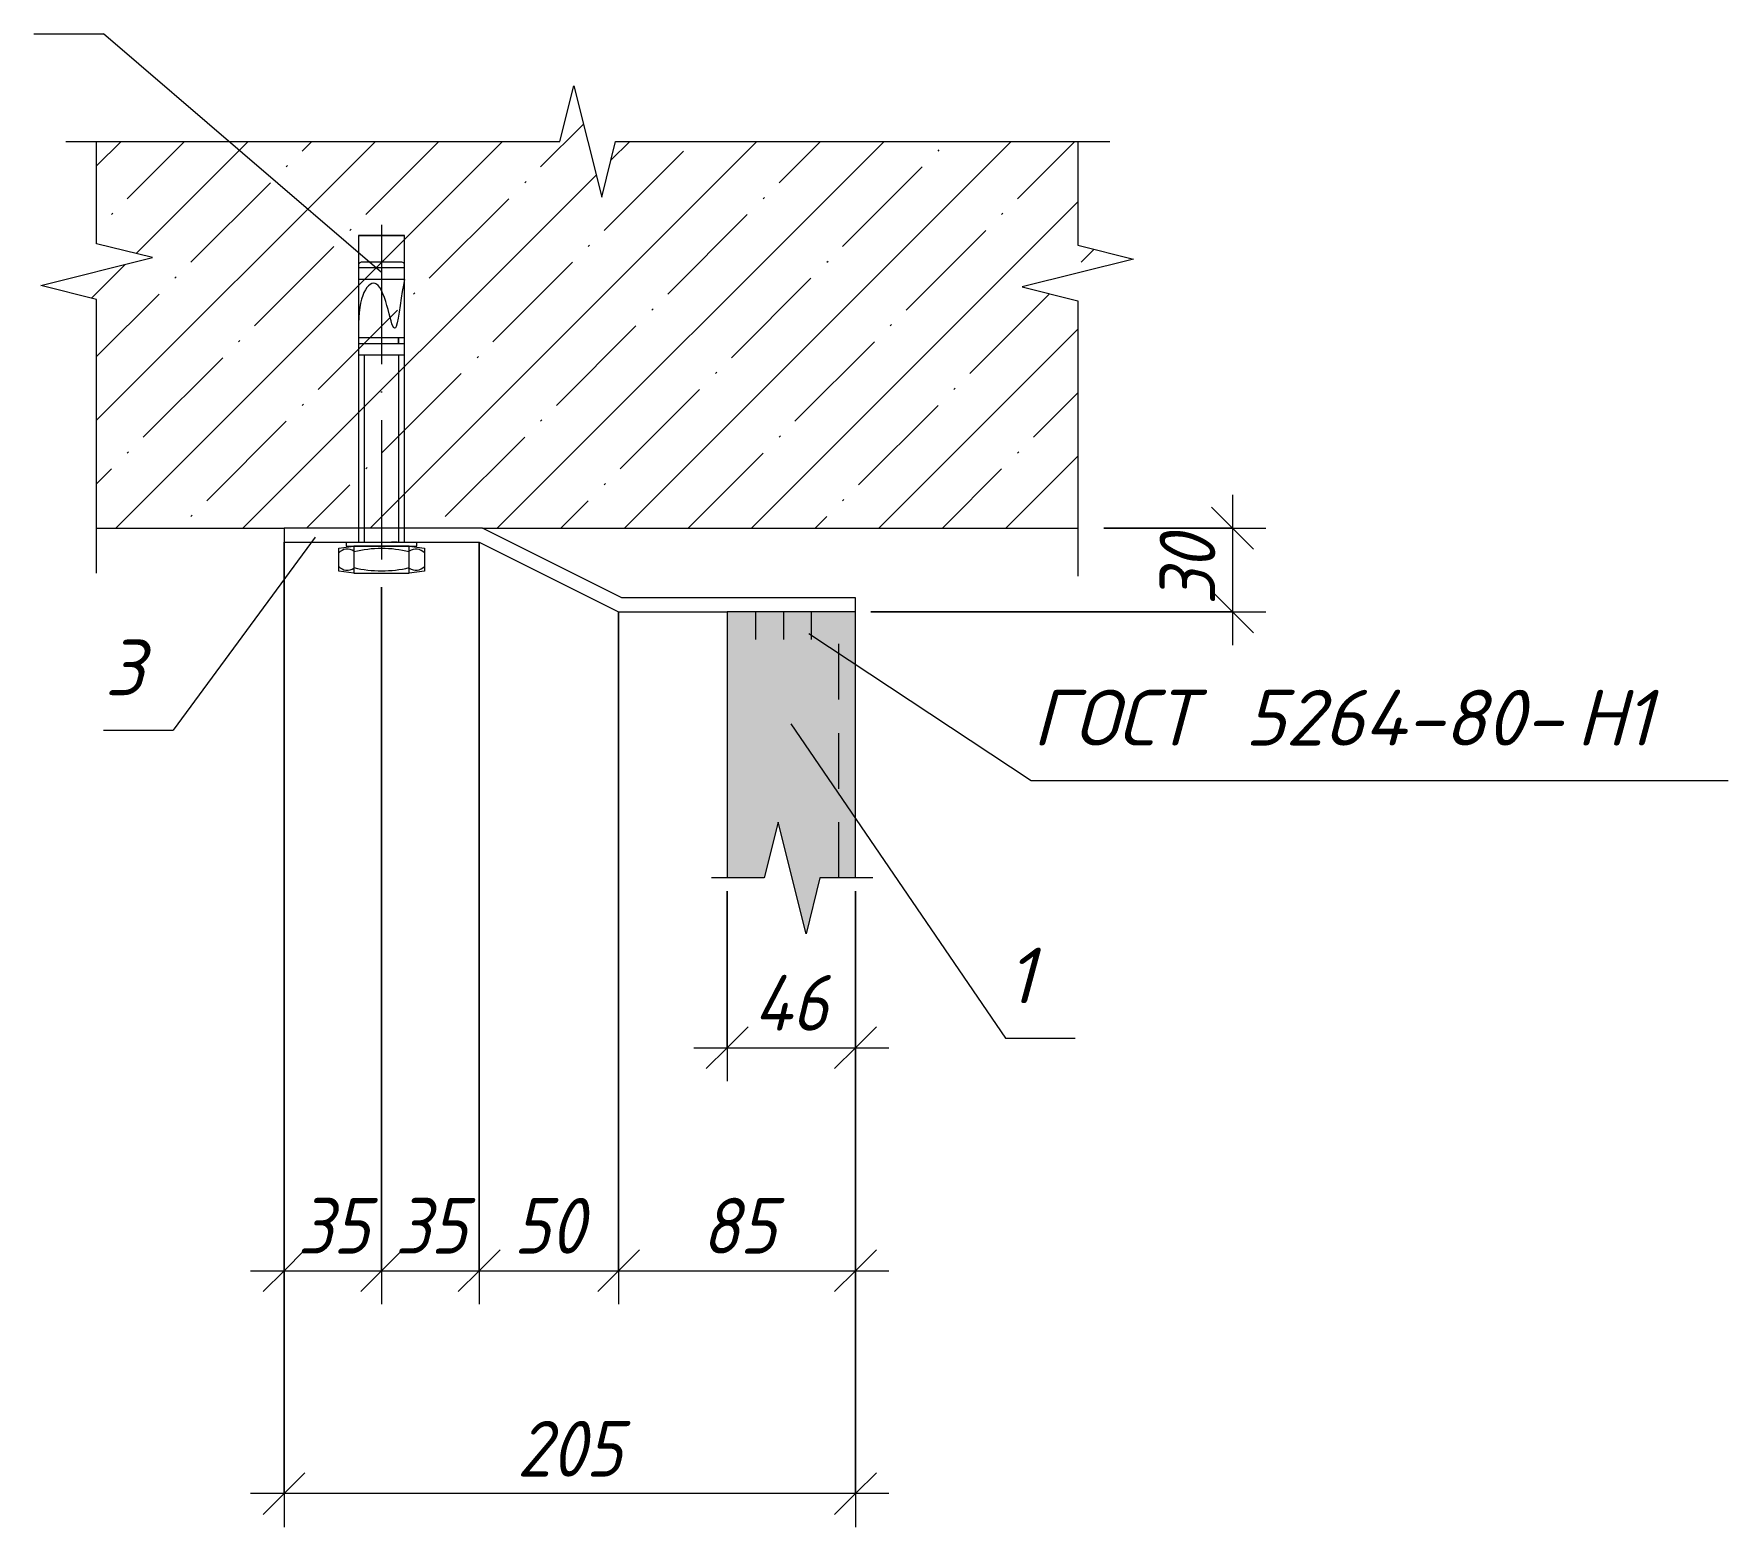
# Model space of a CAD drawing. Header units: millimetres. Extents: x 1525 to 46824, y -520 to 14115.
# Drawn here: x 44653 to 45261, y 1867 to 2403 of the extents above; entities that cross this region are included whole.
import ezdxf

# ---------------------------------------------------------------- set-up
doc = ezdxf.new("R2010")
doc.units = ezdxf.units.MM
for name, pattern in [('200_ШТРИХ_ш1п0_6_', [32, 20, -12]), ('50_200_ШТРИХ_1Т_ш5_п1_п1_', [70, 50, -10, 0, -10]), ('IMPORT-Невидимая', [39.122222, 28.222222, -10.9])]:
    doc.linetypes.add(name, pattern=pattern)
for name, color, linetype, lineweight in [('A-ANNO-DIMS', 7, 'Continuous', 9), ('A-ANNO-DIMS-10', 7, 'Continuous', 9), ('A-ANNO-NOTE', 7, 'Continuous', 9), ('A-DETL', 7, 'Continuous', 9), ('A-DETL-1', 7, 'Continuous', 5), ('A-DETL-2', 7, '200_ШТРИХ_ш1п0_6_', 5), ('A-DETL-3', 7, 'Continuous', 20), ('A-DETL-4', 7, 'IMPORT-Невидимая', 5), ('A-DETL-5', 7, '50_200_ШТРИХ_1Т_ш5_п1_п1_', 5), ('A-DETL-GENF-1', 7, 'Continuous', 5)]:
    doc.layers.add(name, color=color, linetype=linetype, lineweight=lineweight)
doc.layers.add('A-DETL-GENF-2', color=7, linetype='Continuous', lineweight=9, true_color=0xffffff)
doc.styles.add('ISOCPEUR_I_3', font='isocpeui.ttf', dxfattribs={"width": 0.9, "height": 20})
doc.styles.add('ISOCPEUR_I_5', font='isocpeui.ttf', dxfattribs={"height": 20})
doc.dimstyles.new('ISO-2_0_0_9К_СРЕДНИЙ_1', dxfattribs={"dimscale": 304.8, "dimtxt": 19.919624, "dimasz": 0.049213, "dimexe": 0.03937, "dimexo": 0, "dimgap": 0, "dimtad": 1, "dimdec": 0, "dimzin": 0, "dimdsep": 46, "dimtxsty": 'ISOCPEUR_I_3', "dimblk1": 'OBLIQUE', "dimblk2": 'OBLIQUE', "dimsah": 1, "dimcen": 0.09, "dimdle": 0.03937, "dimazin": 0, "dimtfac": 1, "dimtdec": 4, "dimtix": 1, "dimtmove": 0, "dimatfit": 3, "dimfxl": 1, "dimtvp": 1, "dimtolj": 1, "dimtzin": 0, "dimarcsym": 2})
doc.dimstyles.new('ISO-2_0_0_9К_СРЕДНИЙ_5', dxfattribs={"dimscale": 304.8, "dimtxt": 19.919624, "dimasz": 0.049213, "dimexe": 0.03937, "dimexo": 0, "dimgap": 0, "dimtad": 1, "dimdec": 0, "dimzin": 0, "dimdsep": 46, "dimtxsty": 'ISOCPEUR_I_3', "dimblk1": 'OBLIQUE', "dimblk2": 'OBLIQUE', "dimsah": 1, "dimcen": 0.09, "dimdle": 0.03937, "dimazin": 0, "dimtfac": 1, "dimtdec": 4, "dimtix": 1, "dimtmove": 0, "dimatfit": 3, "dimfxl": 1, "dimtvp": 1, "dimtolj": 1, "dimtzin": 0, "dimarcsym": 2})

# ---------------------------------------------------------------- blocks, each defined once
blk = doc.blocks.new('DET_Линия разрыва - Линия разрыва-25057237-АР1_Фахверк Ф-33_Швеллер 100_Узлы_верх и низ развернуты копия 1')
at = {"layer": 'A-DETL-GENF-1'}
for p, q in [((-5, 20), (-10, 0)), ((5, -20), (-5, 20)), ((-10, 0), (-46.68, 0)), ((10, 0), (5, -20)), ((108.26, 0), (10, 0))]:
    blk.add_line(p, q, dxfattribs=at)
blk = doc.blocks.new('DET_Линия разрыва - Линия разрыва-25057327-АР1_Фахверк Ф-33_Швеллер 100_Узлы_верх и низ развернуты копия 1')
at = {"layer": 'A-DETL-GENF-1'}
for p, q in [((-5, 20), (-10, 0)), ((5, -20), (-5, 20)), ((-10, 0), (-108.77, 0)), ((10, 0), (5, -20)), ((47.19, 0), (10, 0))]:
    blk.add_line(p, q, dxfattribs=at)
blk = doc.blocks.new('DET_Линия разрыва - Линия разрыва-17294164-АР1_Фахверк Ф-33_Швеллер 100_Узлы_верх и низ развернуты копия 1')
at = {"layer": 'A-DETL-GENF-1'}
for p, q in [((-5, 20), (-10, 0)), ((5, -20), (-5, 20)), ((-10, 0), (-187.25, 0)), ((10, 0), (5, -20)), ((187.25, 0), (10, 0))]:
    blk.add_line(p, q, dxfattribs=at)
blk = doc.blocks.new('DET_Линия разрыва - Линия разрыва-25057328-АР1_Фахверк Ф-33_Швеллер 100_Узлы_верх и низ развернуты копия 1')
at = {"layer": 'A-DETL-GENF-1'}
for p, q in [((-5, 20), (-10, 0)), ((5, -20), (-5, 20)), ((-10, 0), (-28.93, 0)), ((10, 0), (5, -20)), ((28.93, 0), (10, 0))]:
    blk.add_line(p, q, dxfattribs=at)
blk = doc.blocks.new('_AT__Текстовая выноска 2_0 - _AT__Текстовая выноска 2_0 без точки-25057225-АР1_Фахверк Ф-33_Швеллер 100_Узлы_верх и низ развернуты копия 1')
at = {"layer": 'A-ANNO-NOTE'}
blk.add_line((0, 0), (25, 0), dxfattribs=at)
blk = doc.blocks.new('_AT__Текстовая выноска 2_0 - _AT__Текстовая выноска 2_0 без точки-25057227-АР1_Фахверк Ф-33_Швеллер 100_Узлы_верх и низ развернуты копия 1')
at = {"layer": 'A-ANNO-NOTE'}
blk.add_line((0, 0), (2.5, 0), dxfattribs=at)
blk = doc.blocks.new('DIMBLOCK443-АР1_Фахверк Ф-33_Швеллер 100_Узлы_верх и низ развернуты копия 1')
at = {"layer": 'A-ANNO-DIMS-10'}
for p, q in [((44743.05, 2220.52), (44743.05, 1947.09)), ((44743.05, 1959.09), (44743.05, 2220.52)), ((44778.05, 2204.39), (44778.05, 1947.09)), ((44778.05, 1959.09), (44778.05, 2204.39)), ((44731.05, 1959.09), (44778.05, 1959.09))]:
    blk.add_line(p, q, dxfattribs=at)
at = {"layer": 'A-ANNO-DIMS-10', "lineweight": 20}
for p, q in [((44743.05, 1959.09), (44750.55, 1966.59)), ((44778.05, 1959.09), (44785.55, 1966.59)), ((44743.05, 1959.09), (44735.55, 1951.59)), ((44778.05, 1959.09), (44770.55, 1951.59))]:
    blk.add_line(p, q, dxfattribs=at)
at = {"layer": 'A-ANNO-DIMS-10', "color": 0, "insert": (44747.9, 1985.21), "char_height": 20, "width": 30.3391, "attachment_point": 1, "line_spacing_factor": 1.149209, "style": 'ISOCPEUR_I_3'}
blk.add_mtext('35', dxfattribs=at)
blk = doc.blocks.new('_Oblique')
at = {"color": 0, "linetype": 'ByBlock', "lineweight": -2}
blk.add_line((-0.5, -0.5), (0.5, 0.5), dxfattribs=at)
blk = doc.blocks.new('DIMBLOCK444-АР1_Фахверк Ф-33_Швеллер 100_Узлы_верх и низ развернуты копия 1')
at = {"layer": 'A-ANNO-DIMS-10'}
for p, q in [((44813.05, 2220.52), (44813.05, 1947.09)), ((44813.05, 1959.09), (44813.05, 2220.52)), ((44778.05, 2204.39), (44778.05, 1947.09)), ((44778.05, 1959.09), (44778.05, 2204.39)), ((44778.05, 1959.09), (44813.05, 1959.09))]:
    blk.add_line(p, q, dxfattribs=at)
at = {"layer": 'A-ANNO-DIMS-10', "lineweight": 20}
for p, q in [((44778.05, 1959.09), (44785.55, 1966.59)), ((44813.05, 1959.09), (44820.55, 1966.59)), ((44778.05, 1959.09), (44770.55, 1951.59)), ((44813.05, 1959.09), (44805.55, 1951.59))]:
    blk.add_line(p, q, dxfattribs=at)
at = {"layer": 'A-ANNO-DIMS-10', "color": 0, "insert": (44782.9, 1985.21), "char_height": 20, "width": 30.3391, "attachment_point": 1, "line_spacing_factor": 1.149209, "style": 'ISOCPEUR_I_3'}
blk.add_mtext('35', dxfattribs=at)
blk = doc.blocks.new('DIMBLOCK445-АР1_Фахверк Ф-33_Швеллер 100_Узлы_верх и низ развернуты копия 1')
at = {"layer": 'A-ANNO-DIMS-10'}
for p, q in [((44813.05, 2220.52), (44813.05, 1947.09)), ((44813.05, 1959.09), (44813.05, 2220.52)), ((44863.05, 2195.52), (44863.05, 1947.09)), ((44863.05, 1959.09), (44863.05, 2195.52)), ((44813.05, 1959.09), (44863.05, 1959.09))]:
    blk.add_line(p, q, dxfattribs=at)
at = {"layer": 'A-ANNO-DIMS-10', "lineweight": 20}
for p, q in [((44813.05, 1959.09), (44820.55, 1966.59)), ((44863.05, 1959.09), (44870.55, 1966.59)), ((44813.05, 1959.09), (44805.55, 1951.59)), ((44863.05, 1959.09), (44855.55, 1951.59))]:
    blk.add_line(p, q, dxfattribs=at)
at = {"layer": 'A-ANNO-DIMS-10', "color": 0, "insert": (44825.4, 1985.21), "char_height": 20, "width": 30.3391, "attachment_point": 1, "line_spacing_factor": 1.149209, "style": 'ISOCPEUR_I_3'}
blk.add_mtext('50', dxfattribs=at)
blk = doc.blocks.new('DIMBLOCK446-АР1_Фахверк Ф-33_Швеллер 100_Узлы_верх и низ развернуты копия 1')
at = {"layer": 'A-ANNO-DIMS-10'}
for p, q in [((44863.05, 2195.52), (44863.05, 1947.09)), ((44863.05, 1959.09), (44863.05, 2195.52)), ((44948.02, 2095.23), (44948.02, 1947.09)), ((44948.02, 1959.09), (44948.02, 2095.23)), ((44863.05, 1959.09), (44960.02, 1959.09))]:
    blk.add_line(p, q, dxfattribs=at)
at = {"layer": 'A-ANNO-DIMS-10', "lineweight": 20}
for p, q in [((44863.05, 1959.09), (44870.55, 1966.59)), ((44948.02, 1959.09), (44955.52, 1966.59)), ((44863.05, 1959.09), (44855.55, 1951.59)), ((44948.02, 1959.09), (44940.52, 1951.59))]:
    blk.add_line(p, q, dxfattribs=at)
at = {"layer": 'A-ANNO-DIMS-10', "color": 0, "insert": (44892.89, 1985.21), "char_height": 20, "width": 30.3391, "attachment_point": 1, "line_spacing_factor": 1.149209, "style": 'ISOCPEUR_I_3'}
blk.add_mtext('85', dxfattribs=at)
blk = doc.blocks.new('DIMBLOCK447-АР1_Фахверк Ф-33_Швеллер 100_Узлы_верх и низ развернуты копия 1')
at = {"layer": 'A-ANNO-DIMS-10'}
for p, q in [((45083.26, 2237.52), (45083.26, 2183.52)), ((45037.09, 2225.52), (45095.26, 2225.52)), ((45083.26, 2225.52), (45037.09, 2225.52)), ((44953.57, 2195.52), (45095.26, 2195.52)), ((45083.26, 2195.52), (44953.57, 2195.52))]:
    blk.add_line(p, q, dxfattribs=at)
at = {"layer": 'A-ANNO-DIMS-10', "lineweight": 20}
for p, q in [((45083.26, 2225.52), (45075.76, 2233.02)), ((45083.26, 2225.52), (45090.76, 2218.02)), ((45083.26, 2195.52), (45075.76, 2203.02)), ((45083.26, 2195.52), (45090.76, 2188.02))]:
    blk.add_line(p, q, dxfattribs=at)
at = {"layer": 'A-ANNO-DIMS-10', "color": 0, "insert": (45057.13, 2197.87), "char_height": 20, "width": 30.3391, "attachment_point": 1, "rotation": 90, "line_spacing_factor": 1.149209, "style": 'ISOCPEUR_I_3'}
blk.add_mtext('30', dxfattribs=at)
blk = doc.blocks.new('DIMBLOCK448-АР1_Фахверк Ф-33_Швеллер 100_Узлы_верх и низ развернуты копия 1')
at = {"layer": 'A-ANNO-DIMS-10'}
for p, q in [((44743.05, 2214.97), (44743.05, 1867.09)), ((44743.05, 1879.09), (44743.05, 2214.97)), ((44948.02, 2069.52), (44948.02, 1867.09)), ((44948.02, 1879.09), (44948.02, 2069.52)), ((44960.02, 1879.09), (44731.05, 1879.09))]:
    blk.add_line(p, q, dxfattribs=at)
at = {"layer": 'A-ANNO-DIMS-10', "lineweight": 20}
for p, q in [((44743.05, 1879.09), (44750.55, 1886.59)), ((44948.02, 1879.09), (44955.52, 1886.59)), ((44743.05, 1879.09), (44735.55, 1871.59)), ((44948.02, 1879.09), (44940.52, 1871.59))]:
    blk.add_line(p, q, dxfattribs=at)
at = {"layer": 'A-ANNO-DIMS-10', "color": 0, "insert": (44826.57, 1905.21), "char_height": 20, "width": 45.5087, "attachment_point": 1, "line_spacing_factor": 1.149209, "style": 'ISOCPEUR_I_3'}
blk.add_mtext('205', dxfattribs=at)
blk = doc.blocks.new('DIMBLOCK449-АР1_Фахверк Ф-33_Швеллер 100_Узлы_верх и низ развернуты копия 1')
at = {"layer": 'A-ANNO-DIMS-10'}
for p, q in [((44902.02, 2095.23), (44902.02, 2027.09)), ((44902.02, 2039.09), (44902.02, 2095.23)), ((44948.02, 2069.52), (44948.02, 2027.09)), ((44948.02, 2039.09), (44948.02, 2069.52)), ((44890.02, 2039.09), (44960.02, 2039.09))]:
    blk.add_line(p, q, dxfattribs=at)
at = {"layer": 'A-ANNO-DIMS-10', "lineweight": 20}
for p, q in [((44902.02, 2039.09), (44909.52, 2046.59)), ((44948.02, 2039.09), (44955.52, 2046.59)), ((44902.02, 2039.09), (44894.52, 2031.59)), ((44948.02, 2039.09), (44940.52, 2031.59))]:
    blk.add_line(p, q, dxfattribs=at)
at = {"layer": 'A-ANNO-DIMS-10', "color": 0, "insert": (44911.61, 2065.21), "char_height": 20, "width": 32.1779, "attachment_point": 1, "line_spacing_factor": 1.149209, "style": 'ISOCPEUR_I_3'}
blk.add_mtext('46', dxfattribs=at)

msp = doc.modelspace()

# ---------------------------------------------------------------- hatches: boundary and pattern name
at = {"layer": 'A-DETL-GENF-1'}
h = msp.add_hatch(dxfattribs=at)
h.set_pattern_fill('FP_10', color=256, style=0, pattern_type=2)
h.set_pattern_definition([(45, (41499.14, 0), (-22.80985, 22.80985), []), (45, (41521.95, 0), (-22.80985, 22.80985), [40.322, -8.064, 0.671, -7.394])])
h.paths.add_polyline_path([(44675.8015, 2225.51609), (45027.8015, 2225.51609), (45027.8015, 2307.0731), (45007.8015, 2312.0731), (45047.8015, 2322.0731), (45027.8015, 2327.0731), (45027.8015, 2364.26681), (44861.99791, 2364.26681), (44856.99791, 2344.26681), (44846.99791, 2384.26681), (44841.99791, 2364.26681), (44675.8015, 2364.26681), (44675.8015, 2327.58722), (44695.8015, 2322.58722), (44655.8015, 2312.58722), (44675.8015, 2307.58722)], flags=0)
at = {"layer": 'A-DETL-GENF-2'}
msp.add_hatch(color=256, dxfattribs=at).paths.add_polyline_path([(44930.30614, 2080.01537), (44935.30614, 2100.01537), (44948.01889, 2100.01537), (44948.01889, 2195.51609), (44902.01889, 2195.51609), (44902.01889, 2100.01537), (44915.30614, 2100.01537), (44920.30614, 2120.01537), (44925.30614, 2100.01537)], flags=0)

# ---------------------------------------------------------------- linework, layer by layer
at = {"layer": 'A-ANNO-NOTE'}
for p, q in [((44778.00979, 2317.28486), (44678.3015, 2402.86832)), ((44754.25617, 2222.28511), (44703.3015, 2152.99736)), ((44931.31072, 2187.72679), (45011.077, 2134.99439)), ((44924.81906, 2155.25813), (45001.8146, 2042.48128))]:
    msp.add_line(p, q, dxfattribs=at)
at = {"layer": 'A-DETL'}
for p, q in [((44814.22553, 2225.51609), (44743.04519, 2225.51609)), ((44743.04519, 2225.51609), (44743.04519, 2220.51609)), ((44864.22553, 2200.51609), (44814.22553, 2225.51609)), ((44743.04519, 2220.51609), (44813.04519, 2220.51609)), ((44813.04519, 2220.51609), (44863.04519, 2195.51609)), ((44948.01889, 2200.51609), (44864.22553, 2200.51609)), ((44948.01889, 2195.51609), (44948.01889, 2200.51609)), ((44863.04519, 2195.51609), (44902.01889, 2195.51609)), ((44948.01889, 2195.51609), (44902.01889, 2195.51609)), ((44902.01889, 2195.51609), (44902.01889, 2100.01537)), ((44948.01889, 2100.01537), (44948.01889, 2195.51609))]:
    msp.add_line(p, q, dxfattribs=at)
at = {"layer": 'A-DETL-1'}
for p, q in [((44769.77909, 2330.51609), (44786.31129, 2330.51609)), ((44786.31129, 2330.51609), (44769.77909, 2330.51609)), ((44769.77909, 2330.51609), (44769.77909, 2220.51609)), ((44786.31129, 2220.51609), (44786.31129, 2330.51609)), ((44786.31129, 2318.86933), (44769.77909, 2318.86933)), ((44785.33936, 2320.93586), (44770.75102, 2320.93586)), ((44786.31129, 2314.73628), (44769.77909, 2314.73628)), ((44786.31129, 2293.77335), (44769.77909, 2293.77335)), ((44786.31129, 2291.70682), (44769.77909, 2291.70682)), ((44784.15604, 2291.70682), (44784.15604, 2293.77335)), ((44784.24477, 2291.70682), (44784.24477, 2293.77335)), ((44786.31129, 2287.57377), (44769.77909, 2287.57377)), ((44771.88753, 2220.51609), (44771.88753, 2287.57377)), ((44784.20285, 2220.51609), (44784.20285, 2287.57377)), ((44762.63727, 2218.31142), (44768.12587, 2219.08028)), ((44765.37051, 2220.51609), (44765.37051, 2219.08028)), ((44765.37051, 2220.51609), (44790.71988, 2220.51609)), ((44765.37051, 2219.08028), (44790.71988, 2219.08028)), ((44787.96451, 2219.08028), (44768.12587, 2219.08028)), ((44768.12587, 2219.08028), (44768.12587, 2209.33182)), ((44768.12587, 2219.08028), (44768.12587, 2209.33182)), ((44768.12587, 2219.08028), (44787.96451, 2219.08028)), ((44783.58877, 2220.51609), (44781.54604, 2220.51609)), ((44787.96451, 2209.33182), (44787.96451, 2219.08028)), ((44787.96451, 2209.33182), (44787.96451, 2219.08028)), ((44787.96451, 2219.08028), (44793.45312, 2218.31142)), ((44790.71988, 2219.08028), (44790.71988, 2220.51609)), ((44762.63727, 2210.11814), (44762.63727, 2218.31142)), ((44793.45312, 2218.31142), (44793.45312, 2210.11814)), ((44768.12587, 2209.34928), (44762.63727, 2210.11814)), ((44768.12587, 2209.33182), (44787.96451, 2209.33182)), ((44768.12587, 2209.33182), (44787.96451, 2209.33182)), ((44793.45312, 2210.11814), (44787.96451, 2209.34928))]:
    msp.add_line(p, q, dxfattribs=at)
for centre, radius, start, end in [((44770.95969, 2319.57589), 1.37588, 98.72344894, 149.10051461), ((44785.13069, 2319.57589), 1.37588, 30.89948546, 81.27655106), ((44765.76612, 2213.77334), 4.22871, 56.08031184, 137.72360384), ((44778.04519, 2175.35726), 42.8477, 76.61449587, 103.38550413), ((44790.32426, 2213.77334), 4.22871, 42.27639615, 123.91968815), ((44765.76612, 2214.63876), 4.22871, 222.27639616, 303.91968816), ((44778.04519, 2253.05484), 42.8477, 256.61449587, 283.38550413), ((44790.32426, 2214.63876), 4.22871, 236.08031185, 317.72360384)]:
    msp.add_arc(centre, radius, start, end, dxfattribs=at)
msp.add_open_spline([(44786.31129, 2314.73628), (44785.13145, 2310.01964), (44782.6695, 2284.56115), (44778.90843, 2322.03328), (44769.77909, 2310.0455), (44769.77909, 2299.04749)], degree=3, knots=[3.947127755, 3.947127755, 3.947127755, 3.947127755, 10.095996178, 20.129436715, 28.583815858, 28.583815858, 28.583815858, 28.583815858], dxfattribs=at)
at = {"layer": 'A-DETL-2'}
msp.add_line((44942.01889, 2100.01537), (44942.01889, 2195.51609), dxfattribs=at)
at = {"layer": 'A-DETL-3'}
for p, q in [((44675.8015, 2225.51609), (44743.04519, 2225.51609)), ((44814.22553, 2225.51609), (45027.8015, 2225.51609))]:
    msp.add_line(p, q, dxfattribs=at)
at = {"layer": 'A-DETL-4'}
for p, q in [((44912.17961, 2195.51609), (44912.17961, 2185.51609)), ((44922.17961, 2195.51609), (44922.17961, 2185.51609)), ((44932.17961, 2195.51609), (44932.17961, 2185.51609))]:
    msp.add_line(p, q, dxfattribs=at)
at = {"layer": 'A-DETL-5'}
msp.add_line((44778.04519, 2334.39145), (44778.04519, 2204.39145), dxfattribs=at)

# ---------------------------------------------------------------- block references
at = {"layer": 'A-ANNO-NOTE', "xscale": 10, "yscale": 10, "zscale": 10}
for name, p in [('_AT__Текстовая выноска 2_0 - _AT__Текстовая выноска 2_0 без точки-25057227-АР1_Фахверк Ф-33_Швеллер 100_Узлы_верх и низ развернуты копия 1', (44653.3015, 2402.86832)), ('_AT__Текстовая выноска 2_0 - _AT__Текстовая выноска 2_0 без точки-25057227-АР1_Фахверк Ф-33_Швеллер 100_Узлы_верх и низ развернуты копия 1', (44678.3015, 2152.99736)), ('_AT__Текстовая выноска 2_0 - _AT__Текстовая выноска 2_0 без точки-25057225-АР1_Фахверк Ф-33_Швеллер 100_Узлы_верх и низ развернуты копия 1', (45011.077, 2134.99439)), ('_AT__Текстовая выноска 2_0 - _AT__Текстовая выноска 2_0 без точки-25057227-АР1_Фахверк Ф-33_Швеллер 100_Узлы_верх и низ развернуты копия 1', (45001.8146, 2042.48128))]:
    msp.add_blockref(name, p, dxfattribs=at)
at = {"layer": 'A-DETL-GENF-1'}
for name, p, rotation in [('DET_Линия разрыва - Линия разрыва-17294164-АР1_Фахверк Ф-33_Швеллер 100_Узлы_верх и низ развернуты копия 1', (44851.99791, 2364.26681), 180), ('DET_Линия разрыва - Линия разрыва-25057237-АР1_Фахверк Ф-33_Швеллер 100_Узлы_верх и низ развернуты копия 1', (44675.8015, 2317.58722), 270.0000000000001), ('DET_Линия разрыва - Линия разрыва-25057327-АР1_Фахверк Ф-33_Швеллер 100_Узлы_верх и низ развернуты копия 1', (45027.8015, 2317.0731), 89.9999999999999)]:
    msp.add_blockref(name, p, dxfattribs=dict(at, rotation=rotation))
msp.add_blockref('DET_Линия разрыва - Линия разрыва-25057328-АР1_Фахверк Ф-33_Швеллер 100_Узлы_верх и низ развернуты копия 1', (44925.30614, 2100.01537), dxfattribs=at)

# ---------------------------------------------------------------- texts
at = {"layer": 'A-ANNO-NOTE', "char_height": 20, "attachment_point": 1, "style": 'ISOCPEUR_I_5'}
for s, insert, width in [('\\fISOCPEUR|b0|i1|c204|p34|;3', (44678.71168, 2185.52417), 17.637125), ('ГОСТ', (45011.48718, 2167.5212), 76.962), (' 5264-80-', (45074.98718, 2167.5212), 159.5358125), ('\\fISOCPEUR|b0|i1|c204|p34|;Н', (45206.61739, 2167.5212), 20.843875), ('\\fISOCPEUR|b0|i1|c204|p34|;1', (45223.81531, 2167.5212), 12.827), ('\\fISOCPEUR|b0|i1|c204|p34|;1', (45002.22477, 2075.00808), 12.827)]:
    msp.add_mtext(s, dxfattribs=dict(at, insert=insert, width=width))

# ---------------------------------------------------------------- dimensions: what is measured, and where the dimension line sits
at = {"layer": 'A-ANNO-DIMS'}
dim = msp.add_linear_dim(base=(45083.26295, 2195.51609), p1=(45037.08765, 2225.51609), p2=(44953.56653, 2195.51609), angle=90, dimstyle='ISO-2_0_0_9К_СРЕДНИЙ_5', override={"dimpost": '<>', "dimfxl": 88.745575}, dxfattribs=at)
dim.commit()
dim.dimension.update_dxf_attribs({"geometry": 'DIMBLOCK447-АР1_Фахверк Ф-33_Швеллер 100_Узлы_верх и низ развернуты копия 1', "text_midpoint": (45073.26295, 2210.51609)})
for base, p1, p2, dimstyle, override, picture, middle in [((44778.04519, 1959.08549), (44743.04519, 2220.51609), (44778.04519, 2204.39145), 'ISO-2_0_0_9К_СРЕДНИЙ_1', {"dimpost": '<>', "dimfxl": 38.535751}, 'DIMBLOCK443-АР1_Фахверк Ф-33_Швеллер 100_Узлы_верх и низ развернуты копия 1', (44760.54519, 1969.08549)), ((44813.04519, 1959.08549), (44778.04519, 2204.39145), (44813.04519, 2220.51609), 'ISO-2_0_0_9К_СРЕДНИЙ_1', {"dimpost": '<>', "dimfxl": 38.535751}, 'DIMBLOCK444-АР1_Фахверк Ф-33_Швеллер 100_Узлы_верх и низ развернуты копия 1', (44795.54519, 1969.08549)), ((44863.04519, 1959.08549), (44813.04519, 2220.51609), (44863.04519, 2195.51609), 'ISO-2_0_0_9К_СРЕДНИЙ_1', {"dimpost": '<>', "dimfxl": 55.901699}, 'DIMBLOCK445-АР1_Фахверк Ф-33_Швеллер 100_Узлы_верх и низ развернуты копия 1', (44838.04519, 1969.08549)), ((44743.04519, 1879.08549), (44948.01889, 2069.51609), (44743.04519, 2214.96845), 'ISO-2_0_0_9К_СРЕДНИЙ_5', {"dimpost": '<>', "dimfxl": 251.33763}, 'DIMBLOCK448-АР1_Фахверк Ф-33_Швеллер 100_Узлы_верх и низ развернуты копия 1', (44845.53204, 1889.08549)), ((44948.01889, 1959.08549), (44863.04519, 2195.51609), (44948.01889, 2095.22994), 'ISO-2_0_0_9К_СРЕДНИЙ_5', {"dimpost": '<>', "dimfxl": 131.445199}, 'DIMBLOCK446-АР1_Фахверк Ф-33_Швеллер 100_Узлы_верх и низ развернуты копия 1', (44905.53204, 1969.08549)), ((44948.01889, 2039.08549), (44902.01889, 2095.22994), (44948.01889, 2069.51609), 'ISO-2_0_0_9К_СРЕДНИЙ_5', {"dimpost": '<>', "dimfxl": 52.699168}, 'DIMBLOCK449-АР1_Фахверк Ф-33_Швеллер 100_Узлы_верх и низ развернуты копия 1', (44925.01889, 2049.08549))]:
    dim = msp.add_linear_dim(base=base, p1=p1, p2=p2, dimstyle=dimstyle, override=override, dxfattribs=at)
    dim.commit()
    dim.dimension.update_dxf_attribs({"geometry": picture, "text_midpoint": middle})

doc.saveas('drawing.dxf')
